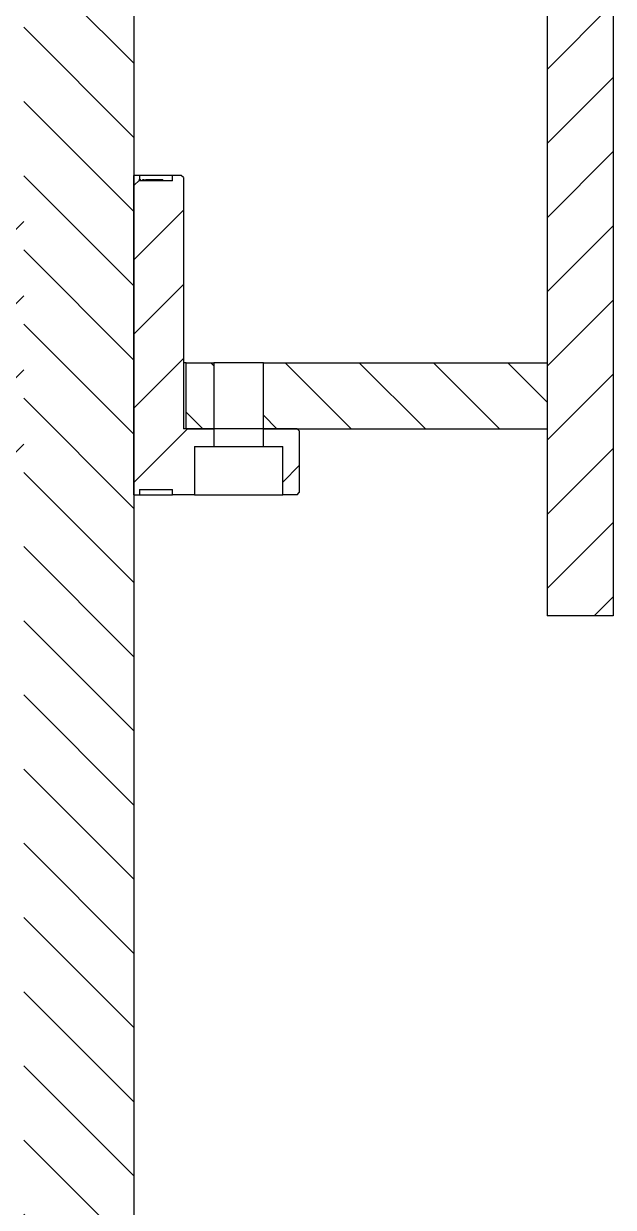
# Model space of a CAD drawing. Header units: millimetres. Extents: x -300 to 1184, y 5 to 1469.
# Drawn here: x 402.7 to 438.4, y 1321.9 to 1393.6 of the extents above; entities that cross this region are included whole.
import ezdxf

# ---------------------------------------------------------------- set-up
doc = ezdxf.new("R2010")
doc.units = ezdxf.units.MM

msp = doc.modelspace()

# ---------------------------------------------------------------- hatches: boundary and pattern name
at = {"linetype": 'Continuous', "lineweight": 18}
h = msp.add_hatch(dxfattribs=at)
h.set_pattern_fill('ANSI31', angle=90, style=0)
h.paths.add_polyline_path([(402.724, 1451.503), (402.724, 1259.503), (409.39, 1259.503), (409.39, 1451.503)], flags=0)
h = msp.add_hatch(dxfattribs=at)
h.set_pattern_fill('ANSI31', style=0)
h.paths.add_polyline_path([(434.39, 1357.7), (438.39, 1357.7), (438.39, 1417.033), (434.39, 1417.033)], flags=0)
h = msp.add_hatch(dxfattribs=at)
h.set_pattern_fill('ANSI31', style=0)
h.paths.add_polyline_path([(399.057, 1365.033), (400.39, 1365.033), (400.39, 1365.366), (402.39, 1365.366), (402.39, 1365.033), (402.724, 1365.033), (402.724, 1384.366), (402.39, 1384.366), (402.39, 1384.033), (400.39, 1384.033), (400.39, 1384.366), (399.857, 1384.366), (399.724, 1384.233), (399.724, 1369.033), (397.89, 1369.033), (397.89, 1367.966), (399.057, 1367.966)], flags=0)
h = msp.add_hatch(dxfattribs=at)
h.set_pattern_fill('ANSI31', style=0)
h.paths.add_polyline_path([(411.724, 1365.033), (413.057, 1365.033), (413.057, 1367.966), (414.224, 1367.966), (414.224, 1369.033), (412.39, 1369.033), (412.39, 1384.233), (412.257, 1384.366), (411.724, 1384.366), (411.724, 1384.033), (409.724, 1384.033), (409.724, 1384.366), (409.39, 1384.366), (409.39, 1365.033), (409.724, 1365.033), (409.724, 1365.366), (411.724, 1365.366)], flags=0)
h = msp.add_hatch(dxfattribs=at)
h.set_pattern_fill('ANSI31', angle=90, style=0)
h.paths.add_polyline_path([(414.224, 1369.033), (414.224, 1373.033), (412.557, 1373.033), (412.557, 1369.033)], flags=0)
h = msp.add_hatch(dxfattribs=at)
h.set_pattern_fill('ANSI31', angle=90, style=0)
h.paths.add_polyline_path([(434.39, 1369.033), (434.39, 1373.033), (417.224, 1373.033), (417.224, 1369.033)], flags=0)
h = msp.add_hatch(dxfattribs=at)
h.set_pattern_fill('ANSI31', style=0)
h.paths.add_polyline_path([(418.39, 1365.033), (419.257, 1365.033), (419.39, 1365.166), (419.39, 1368.9), (419.257, 1369.033), (417.224, 1369.033), (417.224, 1367.966), (418.39, 1367.966)], flags=0)

# ---------------------------------------------------------------- linework, layer by layer
at = {"color": 7, "linetype": 'Continuous', "lineweight": 25}
for p, q in [((409.39, 1451.503), (409.39, 1259.503)), ((434.39, 1417.033), (434.39, 1357.7)), ((438.39, 1417.033), (438.39, 1357.7)), ((409.39, 1365.033), (409.39, 1384.366)), ((409.724, 1384.366), (409.39, 1384.366)), ((411.724, 1384.366), (409.724, 1384.366)), ((409.724, 1384.366), (409.724, 1384.033)), ((411.724, 1384.033), (411.724, 1384.366)), ((412.257, 1384.366), (411.724, 1384.366)), ((412.39, 1384.233), (412.257, 1384.366)), ((412.39, 1384.233), (412.39, 1369.033)), ((409.809, 1384.1), (409.689, 1384.1)), ((411.724, 1384.033), (409.724, 1384.033)), ((409.884, 1384.108), (409.884, 1384.033)), ((409.907, 1384.1), (409.907, 1384.033)), ((410.097, 1384.108), (410.097, 1384.033)), ((410.1, 1384.1), (410.1, 1384.033)), ((410.503, 1384.1), (410.503, 1384.108)), ((410.549, 1384.1), (410.549, 1384.033)), ((411.144, 1384.1), (410.549, 1384.1)), ((411.144, 1384.1), (411.144, 1384.033)), ((412.557, 1373.033), (412.39, 1373.033)), ((412.557, 1369.033), (412.557, 1373.033)), ((412.557, 1373.033), (414.224, 1373.033)), ((414.224, 1373.033), (414.224, 1369.033)), ((417.224, 1373.033), (414.224, 1373.033)), ((417.224, 1369.033), (417.224, 1373.033)), ((417.224, 1373.033), (434.39, 1373.033)), ((434.39, 1373.033), (434.39, 1369.033)), ((414.224, 1369.033), (412.39, 1369.033)), ((412.557, 1369.033), (414.224, 1369.033)), ((414.224, 1369.033), (414.224, 1367.966)), ((417.224, 1369.033), (414.224, 1369.033)), ((417.224, 1367.966), (417.224, 1369.033)), ((419.257, 1369.033), (417.224, 1369.033)), ((417.224, 1369.033), (434.39, 1369.033)), ((419.39, 1368.9), (419.257, 1369.033)), ((419.39, 1368.9), (419.39, 1365.166)), ((413.057, 1367.966), (413.057, 1365.033)), ((413.057, 1367.966), (414.224, 1367.966)), ((414.224, 1367.966), (417.224, 1367.966)), ((417.224, 1367.966), (418.39, 1367.966)), ((418.39, 1365.033), (418.39, 1367.966)), ((409.39, 1365.033), (409.724, 1365.033)), ((409.724, 1365.366), (409.724, 1365.033)), ((409.724, 1365.366), (411.724, 1365.366)), ((409.724, 1365.033), (411.724, 1365.033)), ((411.724, 1365.033), (411.724, 1365.366)), ((413.057, 1365.033), (411.724, 1365.033)), ((413.057, 1365.033), (418.39, 1365.033)), ((419.257, 1365.033), (418.39, 1365.033)), ((419.257, 1365.033), (419.39, 1365.166)), ((438.39, 1357.7), (434.39, 1357.7))]:
    msp.add_line(p, q, dxfattribs=at)
for points, knots in [([(410.027, 1384.1), (410.007, 1384.1), (409.95, 1384.1), (409.924, 1384.1), (409.907, 1384.1)], [0, 0, 0, 0, 0.336972, 1, 1, 1, 1]), ([(410.549, 1384.1), (410.493, 1384.1), (410.383, 1384.1), (410.229, 1384.1), (410.127, 1384.1), (410.109, 1384.1), (410.1, 1384.1)], [0, 0, 0, 0, 0.281638, 0.559831, 0.779834, 1, 1, 1, 1])]:
    msp.add_open_spline(points, degree=3, knots=knots, dxfattribs=at)

doc.saveas('drawing.dxf')
